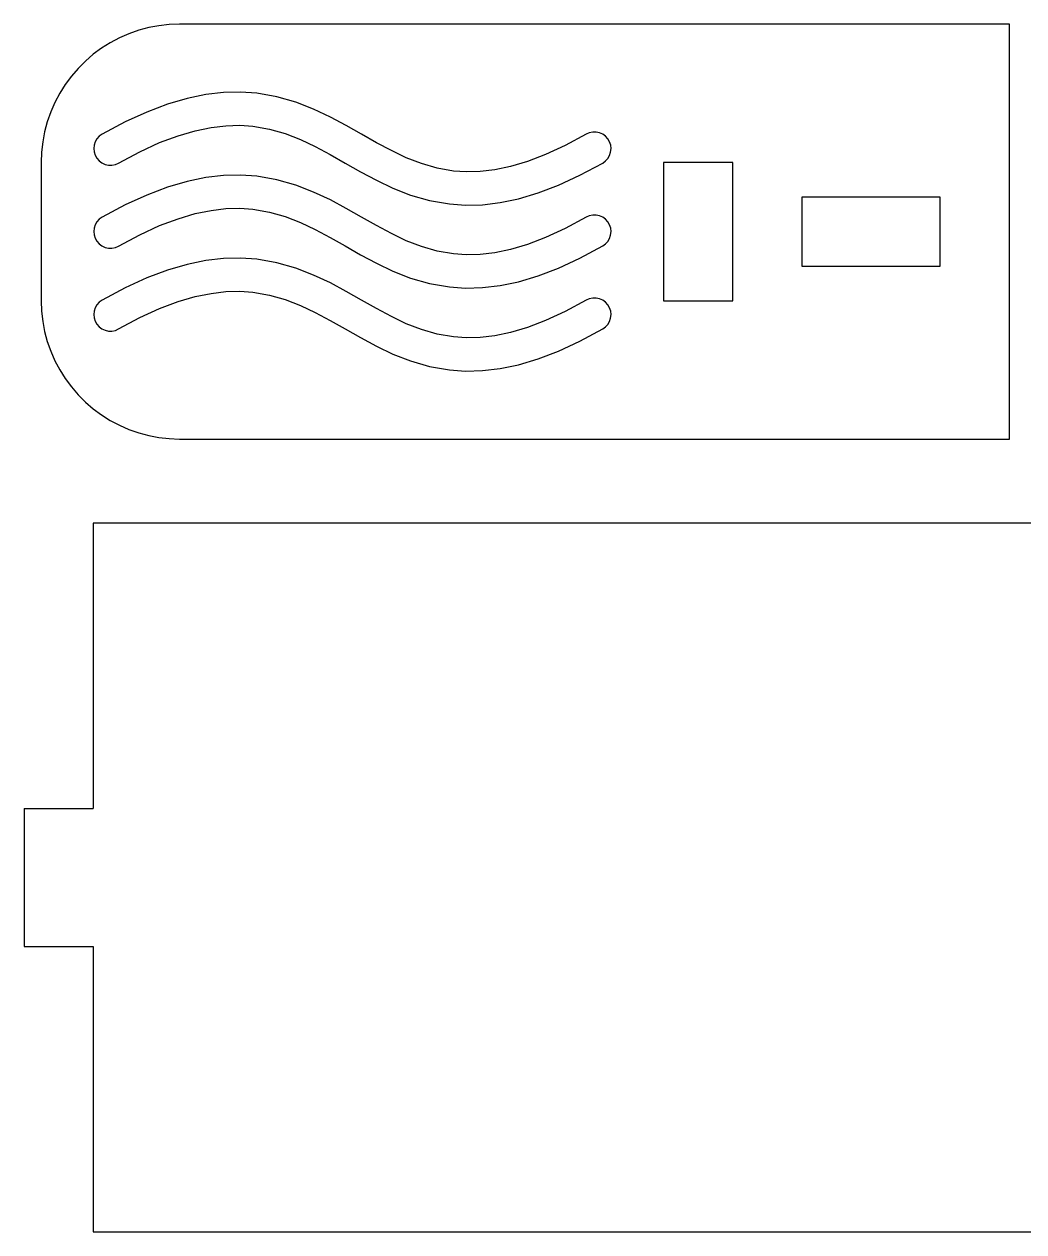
# Model space of a CAD drawing. Header units: millimetres. Extents: x -3928 to -434, y -548 to 1409.
# Drawn here: x -3557.8 to -3485.5, y 1122.2 to 1209.5 of the extents above; entities that cross this region are included whole.
import ezdxf

# ---------------------------------------------------------------- set-up
doc = ezdxf.new("R2010")
doc.units = ezdxf.units.MM
doc.header["$MEASUREMENT"] = 0
doc.layers.add('layer 1', color=7, linetype='Continuous')

msp = doc.modelspace()

# ---------------------------------------------------------------- linework, layer by layer
at = {"layer": 'layer 1', "color": 1, "lineweight": 25}
for points, knots in [([(-3546.5379, 1209.5398), (-3546.5379, 1209.5398), (-3547.2851, 1209.5119), (-3547.2851, 1209.5119), (-3547.2851, 1209.5119), (-3547.2851, 1209.5119), (-3548.0281, 1209.428), (-3548.0281, 1209.428), (-3548.0281, 1209.428), (-3548.0281, 1209.428), (-3548.7629, 1209.289), (-3548.7629, 1209.289), (-3548.7629, 1209.289), (-3548.7629, 1209.289), (-3549.4854, 1209.0956), (-3549.4854, 1209.0956), (-3549.4854, 1209.0956), (-3549.4854, 1209.0956), (-3550.1913, 1208.8483), (-3550.1913, 1208.8483), (-3550.1913, 1208.8483), (-3550.1913, 1208.8483), (-3550.8767, 1208.5495), (-3550.8767, 1208.5495), (-3550.8767, 1208.5495), (-3550.8767, 1208.5495), (-3551.5378, 1208.1999), (-3551.5378, 1208.1999), (-3551.5378, 1208.1999), (-3551.5378, 1208.1999), (-3552.1711, 1207.802), (-3552.1711, 1207.802), (-3552.1711, 1207.802), (-3552.1711, 1207.802), (-3552.7726, 1207.3582), (-3552.7726, 1207.3582), (-3552.7726, 1207.3582), (-3552.7726, 1207.3582), (-3553.3395, 1206.8703), (-3553.3395, 1206.8703), (-3553.3395, 1206.8703), (-3553.3395, 1206.8703), (-3553.8683, 1206.3415), (-3553.8683, 1206.3415), (-3553.8683, 1206.3415), (-3553.8683, 1206.3415), (-3554.3562, 1205.7746), (-3554.3562, 1205.7746), (-3554.3562, 1205.7746), (-3554.3562, 1205.7746), (-3554.8003, 1205.1731), (-3554.8003, 1205.1731), (-3554.8003, 1205.1731), (-3554.8003, 1205.1731), (-3555.1979, 1204.5399), (-3555.1979, 1204.5399), (-3555.1979, 1204.5399), (-3555.1979, 1204.5399), (-3555.5475, 1203.8788), (-3555.5475, 1203.8788), (-3555.5475, 1203.8788), (-3555.5475, 1203.8788), (-3555.8467, 1203.1933), (-3555.8467, 1203.1933), (-3555.8467, 1203.1933), (-3555.8467, 1203.1933), (-3556.0936, 1202.4874), (-3556.0936, 1202.4874), (-3556.0936, 1202.4874), (-3556.0936, 1202.4874), (-3556.2869, 1201.7649), (-3556.2869, 1201.7649), (-3556.2869, 1201.7649), (-3556.2869, 1201.7649), (-3556.4259, 1201.0301), (-3556.4259, 1201.0301), (-3556.4259, 1201.0301), (-3556.4259, 1201.0301), (-3556.5099, 1200.2871), (-3556.5099, 1200.2871), (-3556.5099, 1200.2871), (-3556.5099, 1200.2871), (-3556.5378, 1199.5396), (-3556.5378, 1199.5396)], [0, 0, 0, 0, 0.0454545, 0.0454545, 0.0454545, 0.0454545, 0.0909091, 0.0909091, 0.0909091, 0.0909091, 0.1363636, 0.1363636, 0.1363636, 0.1363636, 0.1818182, 0.1818182, 0.1818182, 0.1818182, 0.2272727, 0.2272727, 0.2272727, 0.2272727, 0.2727273, 0.2727273, 0.2727273, 0.2727273, 0.3181818, 0.3181818, 0.3181818, 0.3181818, 0.3636364, 0.3636364, 0.3636364, 0.3636364, 0.4090909, 0.4090909, 0.4090909, 0.4090909, 0.4545455, 0.4545455, 0.4545455, 0.4545455, 0.5, 0.5, 0.5, 0.5, 0.5454545, 0.5454545, 0.5454545, 0.5454545, 0.5909091, 0.5909091, 0.5909091, 0.5909091, 0.6363636, 0.6363636, 0.6363636, 0.6363636, 0.6818182, 0.6818182, 0.6818182, 0.6818182, 0.7272727, 0.7272727, 0.7272727, 0.7272727, 0.7727273, 0.7727273, 0.7727273, 0.7727273, 0.8181818, 0.8181818, 0.8181818, 0.8181818, 0.8636364, 0.8636364, 0.8636364, 0.8636364, 0.9090909, 0.9090909, 0.9090909, 0.9090909, 1, 1, 1, 1]), ([(-3517.1357, 1201.5801), (-3517.1357, 1201.5801), (-3518.6565, 1200.7613), (-3518.6565, 1200.7613), (-3518.6565, 1200.7613), (-3518.6565, 1200.7613), (-3520.0722, 1200.1072), (-3520.0722, 1200.1072), (-3520.0722, 1200.1072), (-3520.0722, 1200.1072), (-3521.388, 1199.6052), (-3521.388, 1199.6052), (-3521.388, 1199.6052), (-3521.388, 1199.6052), (-3522.6108, 1199.2422), (-3522.6108, 1199.2422), (-3522.6108, 1199.2422), (-3522.6108, 1199.2422), (-3523.7474, 1199.0051), (-3523.7474, 1199.0051), (-3523.7474, 1199.0051), (-3523.7474, 1199.0051), (-3524.8075, 1198.8803), (-3524.8075, 1198.8803), (-3524.8075, 1198.8803), (-3524.8075, 1198.8803), (-3525.8002, 1198.8556), (-3525.8002, 1198.8556), (-3525.8002, 1198.8556), (-3525.8002, 1198.8556), (-3526.7372, 1198.9194), (-3526.7372, 1198.9194), (-3526.7372, 1198.9194), (-3526.7372, 1198.9194), (-3527.919, 1199.1258), (-3527.919, 1199.1258), (-3527.919, 1199.1258), (-3527.919, 1199.1258), (-3529.0461, 1199.4521), (-3529.0461, 1199.4521), (-3529.0461, 1199.4521), (-3529.0461, 1199.4521), (-3530.1387, 1199.8811), (-3530.1387, 1199.8811), (-3530.1387, 1199.8811), (-3530.1387, 1199.8811), (-3531.214, 1200.3937), (-3531.214, 1200.3937), (-3531.214, 1200.3937), (-3531.214, 1200.3937), (-3532.2864, 1200.9683), (-3532.2864, 1200.9683), (-3532.2864, 1200.9683), (-3532.2864, 1200.9683), (-3533.3701, 1201.5818), (-3533.3701, 1201.5818), (-3533.3701, 1201.5818), (-3533.3701, 1201.5818), (-3534.4796, 1202.2101), (-3534.4796, 1202.2101), (-3534.4796, 1202.2101), (-3534.4796, 1202.2101), (-3535.6311, 1202.825), (-3535.6311, 1202.825), (-3535.6311, 1202.825), (-3535.6311, 1202.825), (-3536.8401, 1203.3976), (-3536.8401, 1203.3976), (-3536.8401, 1203.3976), (-3536.8401, 1203.3976), (-3538.1224, 1203.8975), (-3538.1224, 1203.8975), (-3538.1224, 1203.8975), (-3538.1224, 1203.8975), (-3539.4915, 1204.2912), (-3539.4915, 1204.2912), (-3539.4915, 1204.2912), (-3539.4915, 1204.2912), (-3540.9573, 1204.5445), (-3540.9573, 1204.5445), (-3540.9573, 1204.5445), (-3540.9573, 1204.5445), (-3542.1236, 1204.6231), (-3542.1236, 1204.6231), (-3542.1236, 1204.6231), (-3542.1236, 1204.6231), (-3543.3492, 1204.5931), (-3543.3492, 1204.5931), (-3543.3492, 1204.5931), (-3543.3492, 1204.5931), (-3544.6357, 1204.4436), (-3544.6357, 1204.4436), (-3544.6357, 1204.4436), (-3544.6357, 1204.4436), (-3545.9869, 1204.1649), (-3545.9869, 1204.1649), (-3545.9869, 1204.1649), (-3545.9869, 1204.1649), (-3547.4058, 1203.7482), (-3547.4058, 1203.7482), (-3547.4058, 1203.7482), (-3547.4058, 1203.7482), (-3548.8984, 1203.1852), (-3548.8984, 1203.1852), (-3548.8984, 1203.1852), (-3548.8984, 1203.1852), (-3550.471, 1202.4666), (-3550.471, 1202.4666), (-3550.471, 1202.4666), (-3550.471, 1202.4666), (-3552.1305, 1201.5832), (-3552.1305, 1201.5832)], [0, 0, 0, 0, 0.0344828, 0.0344828, 0.0344828, 0.0344828, 0.0689655, 0.0689655, 0.0689655, 0.0689655, 0.1034483, 0.1034483, 0.1034483, 0.1034483, 0.137931, 0.137931, 0.137931, 0.137931, 0.1724138, 0.1724138, 0.1724138, 0.1724138, 0.2068966, 0.2068966, 0.2068966, 0.2068966, 0.2413793, 0.2413793, 0.2413793, 0.2413793, 0.2758621, 0.2758621, 0.2758621, 0.2758621, 0.3103448, 0.3103448, 0.3103448, 0.3103448, 0.3448276, 0.3448276, 0.3448276, 0.3448276, 0.3793103, 0.3793103, 0.3793103, 0.3793103, 0.4137931, 0.4137931, 0.4137931, 0.4137931, 0.4482759, 0.4482759, 0.4482759, 0.4482759, 0.4827586, 0.4827586, 0.4827586, 0.4827586, 0.5172414, 0.5172414, 0.5172414, 0.5172414, 0.5517241, 0.5517241, 0.5517241, 0.5517241, 0.5862069, 0.5862069, 0.5862069, 0.5862069, 0.6206897, 0.6206897, 0.6206897, 0.6206897, 0.6551724, 0.6551724, 0.6551724, 0.6551724, 0.6896552, 0.6896552, 0.6896552, 0.6896552, 0.7241379, 0.7241379, 0.7241379, 0.7241379, 0.7586207, 0.7586207, 0.7586207, 0.7586207, 0.7931034, 0.7931034, 0.7931034, 0.7931034, 0.8275862, 0.8275862, 0.8275862, 0.8275862, 0.862069, 0.862069, 0.862069, 0.862069, 0.8965517, 0.8965517, 0.8965517, 0.8965517, 0.9310345, 0.9310345, 0.9310345, 0.9310345, 1, 1, 1, 1]), ([(-3550.9448, 1199.4966), (-3550.9448, 1199.4966), (-3549.406, 1200.3157), (-3549.406, 1200.3157), (-3549.406, 1200.3157), (-3549.406, 1200.3157), (-3547.9737, 1200.9705), (-3547.9737, 1200.9705), (-3547.9737, 1200.9705), (-3547.9737, 1200.9705), (-3546.642, 1201.4732), (-3546.642, 1201.4732), (-3546.642, 1201.4732), (-3546.642, 1201.4732), (-3545.4045, 1201.8365), (-3545.4045, 1201.8365), (-3545.4045, 1201.8365), (-3545.4045, 1201.8365), (-3544.2537, 1202.0743), (-3544.2537, 1202.0743), (-3544.2537, 1202.0743), (-3544.2537, 1202.0743), (-3543.1809, 1202.1992), (-3543.1809, 1202.1992), (-3543.1809, 1202.1992), (-3543.1809, 1202.1992), (-3542.1762, 1202.2239), (-3542.1762, 1202.2239), (-3542.1762, 1202.2239), (-3542.1762, 1202.2239), (-3541.2286, 1202.16), (-3541.2286, 1202.16), (-3541.2286, 1202.16), (-3541.2286, 1202.16), (-3540.0348, 1201.9533), (-3540.0348, 1201.9533), (-3540.0348, 1201.9533), (-3540.0348, 1201.9533), (-3538.8985, 1201.6266), (-3538.8985, 1201.6266), (-3538.8985, 1201.6266), (-3538.8985, 1201.6266), (-3537.7989, 1201.1977), (-3537.7989, 1201.1977), (-3537.7989, 1201.1977), (-3537.7989, 1201.1977), (-3536.7194, 1200.6851), (-3536.7194, 1200.6851), (-3536.7194, 1200.6851), (-3536.7194, 1200.6851), (-3535.6449, 1200.1107), (-3535.6449, 1200.1107), (-3535.6449, 1200.1107), (-3535.6449, 1200.1107), (-3534.5608, 1199.498), (-3534.5608, 1199.498), (-3534.5608, 1199.498), (-3534.5608, 1199.498), (-3533.453, 1198.87), (-3533.453, 1198.87), (-3533.453, 1198.87), (-3533.453, 1198.87), (-3532.3055, 1198.2551), (-3532.3055, 1198.2551), (-3532.3055, 1198.2551), (-3532.3055, 1198.2551), (-3531.1018, 1197.6829), (-3531.1018, 1197.6829), (-3531.1018, 1197.6829), (-3531.1018, 1197.6829), (-3529.8268, 1197.1827), (-3529.8268, 1197.1827), (-3529.8268, 1197.1827), (-3529.8268, 1197.1827), (-3528.4665, 1196.789), (-3528.4665, 1196.789), (-3528.4665, 1196.789), (-3528.4665, 1196.789), (-3527.011, 1196.535), (-3527.011, 1196.535), (-3527.011, 1196.535), (-3527.011, 1196.535), (-3525.8535, 1196.4563), (-3525.8535, 1196.4563), (-3525.8535, 1196.4563), (-3525.8535, 1196.4563), (-3524.6375, 1196.4863), (-3524.6375, 1196.4863), (-3524.6375, 1196.4863), (-3524.6375, 1196.4863), (-3523.3615, 1196.6362), (-3523.3615, 1196.6362), (-3523.3615, 1196.6362), (-3523.3615, 1196.6362), (-3522.0227, 1196.9153), (-3522.0227, 1196.9153), (-3522.0227, 1196.9153), (-3522.0227, 1196.9153), (-3520.6169, 1197.3326), (-3520.6169, 1197.3326), (-3520.6169, 1197.3326), (-3520.6169, 1197.3326), (-3519.1391, 1197.896), (-3519.1391, 1197.896), (-3519.1391, 1197.896), (-3519.1391, 1197.896), (-3517.5823, 1198.6153), (-3517.5823, 1198.6153), (-3517.5823, 1198.6153), (-3517.5823, 1198.6153), (-3515.9397, 1199.4994), (-3515.9397, 1199.4994)], [0, 0, 0, 0, 0.0344828, 0.0344828, 0.0344828, 0.0344828, 0.0689655, 0.0689655, 0.0689655, 0.0689655, 0.1034483, 0.1034483, 0.1034483, 0.1034483, 0.137931, 0.137931, 0.137931, 0.137931, 0.1724138, 0.1724138, 0.1724138, 0.1724138, 0.2068966, 0.2068966, 0.2068966, 0.2068966, 0.2413793, 0.2413793, 0.2413793, 0.2413793, 0.2758621, 0.2758621, 0.2758621, 0.2758621, 0.3103448, 0.3103448, 0.3103448, 0.3103448, 0.3448276, 0.3448276, 0.3448276, 0.3448276, 0.3793103, 0.3793103, 0.3793103, 0.3793103, 0.4137931, 0.4137931, 0.4137931, 0.4137931, 0.4482759, 0.4482759, 0.4482759, 0.4482759, 0.4827586, 0.4827586, 0.4827586, 0.4827586, 0.5172414, 0.5172414, 0.5172414, 0.5172414, 0.5517241, 0.5517241, 0.5517241, 0.5517241, 0.5862069, 0.5862069, 0.5862069, 0.5862069, 0.6206897, 0.6206897, 0.6206897, 0.6206897, 0.6551724, 0.6551724, 0.6551724, 0.6551724, 0.6896552, 0.6896552, 0.6896552, 0.6896552, 0.7241379, 0.7241379, 0.7241379, 0.7241379, 0.7586207, 0.7586207, 0.7586207, 0.7586207, 0.7931034, 0.7931034, 0.7931034, 0.7931034, 0.8275862, 0.8275862, 0.8275862, 0.8275862, 0.862069, 0.862069, 0.862069, 0.862069, 0.8965517, 0.8965517, 0.8965517, 0.8965517, 0.9310345, 0.9310345, 0.9310345, 0.9310345, 1, 1, 1, 1]), ([(-3515.9397, 1199.4994), (-3515.9397, 1199.4994), (-3515.7365, 1199.6465), (-3515.7365, 1199.6465), (-3515.7365, 1199.6465), (-3515.7365, 1199.6465), (-3515.5683, 1199.8324), (-3515.5683, 1199.8324), (-3515.5683, 1199.8324), (-3515.5683, 1199.8324), (-3515.4427, 1200.0494), (-3515.4427, 1200.0494), (-3515.4427, 1200.0494), (-3515.4427, 1200.0494), (-3515.3644, 1200.2878), (-3515.3644, 1200.2878), (-3515.3644, 1200.2878), (-3515.3644, 1200.2878), (-3515.3379, 1200.5373), (-3515.3379, 1200.5373), (-3515.3379, 1200.5373), (-3515.3379, 1200.5373), (-3515.3633, 1200.7867), (-3515.3633, 1200.7867), (-3515.3633, 1200.7867), (-3515.3633, 1200.7867), (-3515.4406, 1201.0255), (-3515.4406, 1201.0255), (-3515.4406, 1201.0255), (-3515.4406, 1201.0255), (-3515.5654, 1201.2432), (-3515.5654, 1201.2432), (-3515.5654, 1201.2432), (-3515.5654, 1201.2432), (-3515.733, 1201.4298), (-3515.733, 1201.4298), (-3515.733, 1201.4298), (-3515.733, 1201.4298), (-3515.9355, 1201.5776), (-3515.9355, 1201.5776), (-3515.9355, 1201.5776), (-3515.9355, 1201.5776), (-3516.1645, 1201.6803), (-3516.1645, 1201.6803), (-3516.1645, 1201.6803), (-3516.1645, 1201.6803), (-3516.41, 1201.7328), (-3516.41, 1201.7328), (-3516.41, 1201.7328), (-3516.41, 1201.7328), (-3516.6608, 1201.7335), (-3516.6608, 1201.7335), (-3516.6608, 1201.7335), (-3516.6608, 1201.7335), (-3516.9064, 1201.6817), (-3516.9064, 1201.6817), (-3516.9064, 1201.6817), (-3516.9064, 1201.6817), (-3517.1357, 1201.5801), (-3517.1357, 1201.5801)], [0, 0, 0, 0, 0.0625, 0.0625, 0.0625, 0.0625, 0.125, 0.125, 0.125, 0.125, 0.1875, 0.1875, 0.1875, 0.1875, 0.25, 0.25, 0.25, 0.25, 0.3125, 0.3125, 0.3125, 0.3125, 0.375, 0.375, 0.375, 0.375, 0.4375, 0.4375, 0.4375, 0.4375, 0.5, 0.5, 0.5, 0.5, 0.5625, 0.5625, 0.5625, 0.5625, 0.625, 0.625, 0.625, 0.625, 0.6875, 0.6875, 0.6875, 0.6875, 0.75, 0.75, 0.75, 0.75, 0.8125, 0.8125, 0.8125, 0.8125, 0.875, 0.875, 0.875, 0.875, 1, 1, 1, 1]), ([(-3552.1305, 1201.5832), (-3552.1305, 1201.5832), (-3552.3348, 1201.4368), (-3552.3348, 1201.4368), (-3552.3348, 1201.4368), (-3552.3348, 1201.4368), (-3552.5038, 1201.2516), (-3552.5038, 1201.2516), (-3552.5038, 1201.2516), (-3552.5038, 1201.2516), (-3552.6308, 1201.0354), (-3552.6308, 1201.0354), (-3552.6308, 1201.0354), (-3552.6308, 1201.0354), (-3552.7098, 1200.7973), (-3552.7098, 1200.7973), (-3552.7098, 1200.7973), (-3552.7098, 1200.7973), (-3552.7376, 1200.5478), (-3552.7376, 1200.5478), (-3552.7376, 1200.5478), (-3552.7376, 1200.5478), (-3552.7133, 1200.2984), (-3552.7133, 1200.2984), (-3552.7133, 1200.2984), (-3552.7133, 1200.2984), (-3552.6375, 1200.0592), (-3552.6375, 1200.0592), (-3552.6375, 1200.0592), (-3552.6375, 1200.0592), (-3552.5133, 1199.8412), (-3552.5133, 1199.8412), (-3552.5133, 1199.8412), (-3552.5133, 1199.8412), (-3552.3468, 1199.6535), (-3552.3468, 1199.6535), (-3552.3468, 1199.6535), (-3552.3468, 1199.6535), (-3552.145, 1199.5047), (-3552.145, 1199.5047), (-3552.145, 1199.5047), (-3552.145, 1199.5047), (-3551.9164, 1199.401), (-3551.9164, 1199.401), (-3551.9164, 1199.401), (-3551.9164, 1199.401), (-3551.6712, 1199.3473), (-3551.6712, 1199.3473), (-3551.6712, 1199.3473), (-3551.6712, 1199.3473), (-3551.4204, 1199.3456), (-3551.4204, 1199.3456), (-3551.4204, 1199.3456), (-3551.4204, 1199.3456), (-3551.1748, 1199.396), (-3551.1748, 1199.396), (-3551.1748, 1199.396), (-3551.1748, 1199.396), (-3550.9448, 1199.4966), (-3550.9448, 1199.4966)], [0, 0, 0, 0, 0.0625, 0.0625, 0.0625, 0.0625, 0.125, 0.125, 0.125, 0.125, 0.1875, 0.1875, 0.1875, 0.1875, 0.25, 0.25, 0.25, 0.25, 0.3125, 0.3125, 0.3125, 0.3125, 0.375, 0.375, 0.375, 0.375, 0.4375, 0.4375, 0.4375, 0.4375, 0.5, 0.5, 0.5, 0.5, 0.5625, 0.5625, 0.5625, 0.5625, 0.625, 0.625, 0.625, 0.625, 0.6875, 0.6875, 0.6875, 0.6875, 0.75, 0.75, 0.75, 0.75, 0.8125, 0.8125, 0.8125, 0.8125, 0.875, 0.875, 0.875, 0.875, 1, 1, 1, 1]), ([(-3517.1357, 1195.5804), (-3517.1357, 1195.5804), (-3518.6565, 1194.7616), (-3518.6565, 1194.7616), (-3518.6565, 1194.7616), (-3518.6565, 1194.7616), (-3520.0722, 1194.1072), (-3520.0722, 1194.1072), (-3520.0722, 1194.1072), (-3520.0722, 1194.1072), (-3521.388, 1193.6052), (-3521.388, 1193.6052), (-3521.388, 1193.6052), (-3521.388, 1193.6052), (-3522.6108, 1193.2422), (-3522.6108, 1193.2422), (-3522.6108, 1193.2422), (-3522.6108, 1193.2422), (-3523.7474, 1193.0051), (-3523.7474, 1193.0051), (-3523.7474, 1193.0051), (-3523.7474, 1193.0051), (-3524.8075, 1192.8802), (-3524.8075, 1192.8802), (-3524.8075, 1192.8802), (-3524.8075, 1192.8802), (-3525.8002, 1192.8555), (-3525.8002, 1192.8555), (-3525.8002, 1192.8555), (-3525.8002, 1192.8555), (-3526.7372, 1192.9194), (-3526.7372, 1192.9194), (-3526.7372, 1192.9194), (-3526.7372, 1192.9194), (-3527.919, 1193.1257), (-3527.919, 1193.1257), (-3527.919, 1193.1257), (-3527.919, 1193.1257), (-3529.0461, 1193.4521), (-3529.0461, 1193.4521), (-3529.0461, 1193.4521), (-3529.0461, 1193.4521), (-3530.1387, 1193.881), (-3530.1387, 1193.881), (-3530.1387, 1193.881), (-3530.1387, 1193.881), (-3531.214, 1194.3936), (-3531.214, 1194.3936), (-3531.214, 1194.3936), (-3531.214, 1194.3936), (-3532.2864, 1194.9683), (-3532.2864, 1194.9683), (-3532.2864, 1194.9683), (-3532.2864, 1194.9683), (-3533.3701, 1195.5818), (-3533.3701, 1195.5818), (-3533.3701, 1195.5818), (-3533.3701, 1195.5818), (-3534.4796, 1196.2101), (-3534.4796, 1196.2101), (-3534.4796, 1196.2101), (-3534.4796, 1196.2101), (-3535.6311, 1196.825), (-3535.6311, 1196.825), (-3535.6311, 1196.825), (-3535.6311, 1196.825), (-3536.8401, 1197.3975), (-3536.8401, 1197.3975), (-3536.8401, 1197.3975), (-3536.8401, 1197.3975), (-3538.1224, 1197.8974), (-3538.1224, 1197.8974), (-3538.1224, 1197.8974), (-3538.1224, 1197.8974), (-3539.4915, 1198.2911), (-3539.4915, 1198.2911), (-3539.4915, 1198.2911), (-3539.4915, 1198.2911), (-3540.9573, 1198.5444), (-3540.9573, 1198.5444), (-3540.9573, 1198.5444), (-3540.9573, 1198.5444), (-3542.1236, 1198.6234), (-3542.1236, 1198.6234), (-3542.1236, 1198.6234), (-3542.1236, 1198.6234), (-3543.3492, 1198.5931), (-3543.3492, 1198.5931), (-3543.3492, 1198.5931), (-3543.3492, 1198.5931), (-3544.6357, 1198.4435), (-3544.6357, 1198.4435), (-3544.6357, 1198.4435), (-3544.6357, 1198.4435), (-3545.9869, 1198.1648), (-3545.9869, 1198.1648), (-3545.9869, 1198.1648), (-3545.9869, 1198.1648), (-3547.4058, 1197.7482), (-3547.4058, 1197.7482), (-3547.4058, 1197.7482), (-3547.4058, 1197.7482), (-3548.8984, 1197.1852), (-3548.8984, 1197.1852), (-3548.8984, 1197.1852), (-3548.8984, 1197.1852), (-3550.471, 1196.4666), (-3550.471, 1196.4666), (-3550.471, 1196.4666), (-3550.471, 1196.4666), (-3552.1305, 1195.5832), (-3552.1305, 1195.5832)], [0, 0, 0, 0, 0.0344828, 0.0344828, 0.0344828, 0.0344828, 0.0689655, 0.0689655, 0.0689655, 0.0689655, 0.1034483, 0.1034483, 0.1034483, 0.1034483, 0.137931, 0.137931, 0.137931, 0.137931, 0.1724138, 0.1724138, 0.1724138, 0.1724138, 0.2068966, 0.2068966, 0.2068966, 0.2068966, 0.2413793, 0.2413793, 0.2413793, 0.2413793, 0.2758621, 0.2758621, 0.2758621, 0.2758621, 0.3103448, 0.3103448, 0.3103448, 0.3103448, 0.3448276, 0.3448276, 0.3448276, 0.3448276, 0.3793103, 0.3793103, 0.3793103, 0.3793103, 0.4137931, 0.4137931, 0.4137931, 0.4137931, 0.4482759, 0.4482759, 0.4482759, 0.4482759, 0.4827586, 0.4827586, 0.4827586, 0.4827586, 0.5172414, 0.5172414, 0.5172414, 0.5172414, 0.5517241, 0.5517241, 0.5517241, 0.5517241, 0.5862069, 0.5862069, 0.5862069, 0.5862069, 0.6206897, 0.6206897, 0.6206897, 0.6206897, 0.6551724, 0.6551724, 0.6551724, 0.6551724, 0.6896552, 0.6896552, 0.6896552, 0.6896552, 0.7241379, 0.7241379, 0.7241379, 0.7241379, 0.7586207, 0.7586207, 0.7586207, 0.7586207, 0.7931034, 0.7931034, 0.7931034, 0.7931034, 0.8275862, 0.8275862, 0.8275862, 0.8275862, 0.862069, 0.862069, 0.862069, 0.862069, 0.8965517, 0.8965517, 0.8965517, 0.8965517, 0.9310345, 0.9310345, 0.9310345, 0.9310345, 1, 1, 1, 1]), ([(-3552.1305, 1195.5832), (-3552.1305, 1195.5832), (-3552.3348, 1195.4371), (-3552.3348, 1195.4371), (-3552.3348, 1195.4371), (-3552.3348, 1195.4371), (-3552.5038, 1195.2516), (-3552.5038, 1195.2516), (-3552.5038, 1195.2516), (-3552.5038, 1195.2516), (-3552.6308, 1195.0353), (-3552.6308, 1195.0353), (-3552.6308, 1195.0353), (-3552.6308, 1195.0353), (-3552.7098, 1194.7972), (-3552.7098, 1194.7972), (-3552.7098, 1194.7972), (-3552.7098, 1194.7972), (-3552.7376, 1194.5478), (-3552.7376, 1194.5478), (-3552.7376, 1194.5478), (-3552.7376, 1194.5478), (-3552.7133, 1194.2984), (-3552.7133, 1194.2984), (-3552.7133, 1194.2984), (-3552.7133, 1194.2984), (-3552.6375, 1194.0592), (-3552.6375, 1194.0592), (-3552.6375, 1194.0592), (-3552.6375, 1194.0592), (-3552.5133, 1193.8412), (-3552.5133, 1193.8412), (-3552.5133, 1193.8412), (-3552.5133, 1193.8412), (-3552.3468, 1193.6535), (-3552.3468, 1193.6535), (-3552.3468, 1193.6535), (-3552.3468, 1193.6535), (-3552.145, 1193.5046), (-3552.145, 1193.5046), (-3552.145, 1193.5046), (-3552.145, 1193.5046), (-3551.9164, 1193.4009), (-3551.9164, 1193.4009), (-3551.9164, 1193.4009), (-3551.9164, 1193.4009), (-3551.6712, 1193.3473), (-3551.6712, 1193.3473), (-3551.6712, 1193.3473), (-3551.6712, 1193.3473), (-3551.4204, 1193.3455), (-3551.4204, 1193.3455), (-3551.4204, 1193.3455), (-3551.4204, 1193.3455), (-3551.1748, 1193.396), (-3551.1748, 1193.396), (-3551.1748, 1193.396), (-3551.1748, 1193.396), (-3550.9448, 1193.4965), (-3550.9448, 1193.4965)], [0, 0, 0, 0, 0.0625, 0.0625, 0.0625, 0.0625, 0.125, 0.125, 0.125, 0.125, 0.1875, 0.1875, 0.1875, 0.1875, 0.25, 0.25, 0.25, 0.25, 0.3125, 0.3125, 0.3125, 0.3125, 0.375, 0.375, 0.375, 0.375, 0.4375, 0.4375, 0.4375, 0.4375, 0.5, 0.5, 0.5, 0.5, 0.5625, 0.5625, 0.5625, 0.5625, 0.625, 0.625, 0.625, 0.625, 0.6875, 0.6875, 0.6875, 0.6875, 0.75, 0.75, 0.75, 0.75, 0.8125, 0.8125, 0.8125, 0.8125, 0.875, 0.875, 0.875, 0.875, 1, 1, 1, 1]), ([(-3550.9448, 1193.4965), (-3550.9448, 1193.4965), (-3549.406, 1194.3157), (-3549.406, 1194.3157), (-3549.406, 1194.3157), (-3549.406, 1194.3157), (-3547.9737, 1194.9704), (-3547.9737, 1194.9704), (-3547.9737, 1194.9704), (-3547.9737, 1194.9704), (-3546.642, 1195.4731), (-3546.642, 1195.4731), (-3546.642, 1195.4731), (-3546.642, 1195.4731), (-3545.4045, 1195.8365), (-3545.4045, 1195.8365), (-3545.4045, 1195.8365), (-3545.4045, 1195.8365), (-3544.2537, 1196.0743), (-3544.2537, 1196.0743), (-3544.2537, 1196.0743), (-3544.2537, 1196.0743), (-3543.1809, 1196.1991), (-3543.1809, 1196.1991), (-3543.1809, 1196.1991), (-3543.1809, 1196.1991), (-3542.1762, 1196.2242), (-3542.1762, 1196.2242), (-3542.1762, 1196.2242), (-3542.1762, 1196.2242), (-3541.2286, 1196.16), (-3541.2286, 1196.16), (-3541.2286, 1196.16), (-3541.2286, 1196.16), (-3540.0348, 1195.9533), (-3540.0348, 1195.9533), (-3540.0348, 1195.9533), (-3540.0348, 1195.9533), (-3538.8985, 1195.6266), (-3538.8985, 1195.6266), (-3538.8985, 1195.6266), (-3538.8985, 1195.6266), (-3537.7989, 1195.1976), (-3537.7989, 1195.1976), (-3537.7989, 1195.1976), (-3537.7989, 1195.1976), (-3536.7194, 1194.685), (-3536.7194, 1194.685), (-3536.7194, 1194.685), (-3536.7194, 1194.685), (-3535.6449, 1194.1107), (-3535.6449, 1194.1107), (-3535.6449, 1194.1107), (-3535.6449, 1194.1107), (-3534.5608, 1193.4979), (-3534.5608, 1193.4979), (-3534.5608, 1193.4979), (-3534.5608, 1193.4979), (-3533.453, 1192.87), (-3533.453, 1192.87), (-3533.453, 1192.87), (-3533.453, 1192.87), (-3532.3055, 1192.2551), (-3532.3055, 1192.2551), (-3532.3055, 1192.2551), (-3532.3055, 1192.2551), (-3531.1018, 1191.6829), (-3531.1018, 1191.6829), (-3531.1018, 1191.6829), (-3531.1018, 1191.6829), (-3529.8268, 1191.1826), (-3529.8268, 1191.1826), (-3529.8268, 1191.1826), (-3529.8268, 1191.1826), (-3528.4665, 1190.7889), (-3528.4665, 1190.7889), (-3528.4665, 1190.7889), (-3528.4665, 1190.7889), (-3527.011, 1190.5349), (-3527.011, 1190.5349), (-3527.011, 1190.5349), (-3527.011, 1190.5349), (-3525.8535, 1190.4563), (-3525.8535, 1190.4563), (-3525.8535, 1190.4563), (-3525.8535, 1190.4563), (-3524.6375, 1190.4863), (-3524.6375, 1190.4863), (-3524.6375, 1190.4863), (-3524.6375, 1190.4863), (-3523.3615, 1190.6362), (-3523.3615, 1190.6362), (-3523.3615, 1190.6362), (-3523.3615, 1190.6362), (-3522.0227, 1190.9156), (-3522.0227, 1190.9156), (-3522.0227, 1190.9156), (-3522.0227, 1190.9156), (-3520.6169, 1191.3326), (-3520.6169, 1191.3326), (-3520.6169, 1191.3326), (-3520.6169, 1191.3326), (-3519.1391, 1191.896), (-3519.1391, 1191.896), (-3519.1391, 1191.896), (-3519.1391, 1191.896), (-3517.5823, 1192.6153), (-3517.5823, 1192.6153), (-3517.5823, 1192.6153), (-3517.5823, 1192.6153), (-3515.9397, 1193.4993), (-3515.9397, 1193.4993)], [0, 0, 0, 0, 0.0344828, 0.0344828, 0.0344828, 0.0344828, 0.0689655, 0.0689655, 0.0689655, 0.0689655, 0.1034483, 0.1034483, 0.1034483, 0.1034483, 0.137931, 0.137931, 0.137931, 0.137931, 0.1724138, 0.1724138, 0.1724138, 0.1724138, 0.2068966, 0.2068966, 0.2068966, 0.2068966, 0.2413793, 0.2413793, 0.2413793, 0.2413793, 0.2758621, 0.2758621, 0.2758621, 0.2758621, 0.3103448, 0.3103448, 0.3103448, 0.3103448, 0.3448276, 0.3448276, 0.3448276, 0.3448276, 0.3793103, 0.3793103, 0.3793103, 0.3793103, 0.4137931, 0.4137931, 0.4137931, 0.4137931, 0.4482759, 0.4482759, 0.4482759, 0.4482759, 0.4827586, 0.4827586, 0.4827586, 0.4827586, 0.5172414, 0.5172414, 0.5172414, 0.5172414, 0.5517241, 0.5517241, 0.5517241, 0.5517241, 0.5862069, 0.5862069, 0.5862069, 0.5862069, 0.6206897, 0.6206897, 0.6206897, 0.6206897, 0.6551724, 0.6551724, 0.6551724, 0.6551724, 0.6896552, 0.6896552, 0.6896552, 0.6896552, 0.7241379, 0.7241379, 0.7241379, 0.7241379, 0.7586207, 0.7586207, 0.7586207, 0.7586207, 0.7931034, 0.7931034, 0.7931034, 0.7931034, 0.8275862, 0.8275862, 0.8275862, 0.8275862, 0.862069, 0.862069, 0.862069, 0.862069, 0.8965517, 0.8965517, 0.8965517, 0.8965517, 0.9310345, 0.9310345, 0.9310345, 0.9310345, 1, 1, 1, 1]), ([(-3515.9397, 1193.4993), (-3515.9397, 1193.4993), (-3515.7365, 1193.6464), (-3515.7365, 1193.6464), (-3515.7365, 1193.6464), (-3515.7365, 1193.6464), (-3515.5683, 1193.8324), (-3515.5683, 1193.8324), (-3515.5683, 1193.8324), (-3515.5683, 1193.8324), (-3515.4427, 1194.0493), (-3515.4427, 1194.0493), (-3515.4427, 1194.0493), (-3515.4427, 1194.0493), (-3515.3644, 1194.2878), (-3515.3644, 1194.2878), (-3515.3644, 1194.2878), (-3515.3644, 1194.2878), (-3515.3379, 1194.5372), (-3515.3379, 1194.5372), (-3515.3379, 1194.5372), (-3515.3379, 1194.5372), (-3515.3633, 1194.787), (-3515.3633, 1194.787), (-3515.3633, 1194.787), (-3515.3633, 1194.787), (-3515.4406, 1195.0255), (-3515.4406, 1195.0255), (-3515.4406, 1195.0255), (-3515.4406, 1195.0255), (-3515.5654, 1195.2431), (-3515.5654, 1195.2431), (-3515.5654, 1195.2431), (-3515.5654, 1195.2431), (-3515.733, 1195.4297), (-3515.733, 1195.4297), (-3515.733, 1195.4297), (-3515.733, 1195.4297), (-3515.9355, 1195.5779), (-3515.9355, 1195.5779), (-3515.9355, 1195.5779), (-3515.9355, 1195.5779), (-3516.1645, 1195.6802), (-3516.1645, 1195.6802), (-3516.1645, 1195.6802), (-3516.1645, 1195.6802), (-3516.41, 1195.7328), (-3516.41, 1195.7328), (-3516.41, 1195.7328), (-3516.41, 1195.7328), (-3516.6608, 1195.7335), (-3516.6608, 1195.7335), (-3516.6608, 1195.7335), (-3516.6608, 1195.7335), (-3516.9064, 1195.682), (-3516.9064, 1195.682), (-3516.9064, 1195.682), (-3516.9064, 1195.682), (-3517.1357, 1195.5804), (-3517.1357, 1195.5804)], [0, 0, 0, 0, 0.0625, 0.0625, 0.0625, 0.0625, 0.125, 0.125, 0.125, 0.125, 0.1875, 0.1875, 0.1875, 0.1875, 0.25, 0.25, 0.25, 0.25, 0.3125, 0.3125, 0.3125, 0.3125, 0.375, 0.375, 0.375, 0.375, 0.4375, 0.4375, 0.4375, 0.4375, 0.5, 0.5, 0.5, 0.5, 0.5625, 0.5625, 0.5625, 0.5625, 0.625, 0.625, 0.625, 0.625, 0.6875, 0.6875, 0.6875, 0.6875, 0.75, 0.75, 0.75, 0.75, 0.8125, 0.8125, 0.8125, 0.8125, 0.875, 0.875, 0.875, 0.875, 1, 1, 1, 1]), ([(-3517.1357, 1189.5803), (-3517.1357, 1189.5803), (-3518.6565, 1188.7615), (-3518.6565, 1188.7615), (-3518.6565, 1188.7615), (-3518.6565, 1188.7615), (-3520.0722, 1188.1071), (-3520.0722, 1188.1071), (-3520.0722, 1188.1071), (-3520.0722, 1188.1071), (-3521.388, 1187.6051), (-3521.388, 1187.6051), (-3521.388, 1187.6051), (-3521.388, 1187.6051), (-3522.6108, 1187.2421), (-3522.6108, 1187.2421), (-3522.6108, 1187.2421), (-3522.6108, 1187.2421), (-3523.7474, 1187.0051), (-3523.7474, 1187.0051), (-3523.7474, 1187.0051), (-3523.7474, 1187.0051), (-3524.8075, 1186.8802), (-3524.8075, 1186.8802), (-3524.8075, 1186.8802), (-3524.8075, 1186.8802), (-3525.8002, 1186.8555), (-3525.8002, 1186.8555), (-3525.8002, 1186.8555), (-3525.8002, 1186.8555), (-3526.7372, 1186.9193), (-3526.7372, 1186.9193), (-3526.7372, 1186.9193), (-3526.7372, 1186.9193), (-3527.919, 1187.1257), (-3527.919, 1187.1257), (-3527.919, 1187.1257), (-3527.919, 1187.1257), (-3529.0461, 1187.4524), (-3529.0461, 1187.4524), (-3529.0461, 1187.4524), (-3529.0461, 1187.4524), (-3530.1387, 1187.881), (-3530.1387, 1187.881), (-3530.1387, 1187.881), (-3530.1387, 1187.881), (-3531.214, 1188.3936), (-3531.214, 1188.3936), (-3531.214, 1188.3936), (-3531.214, 1188.3936), (-3532.2864, 1188.9683), (-3532.2864, 1188.9683), (-3532.2864, 1188.9683), (-3532.2864, 1188.9683), (-3533.3701, 1189.5817), (-3533.3701, 1189.5817), (-3533.3701, 1189.5817), (-3533.3701, 1189.5817), (-3534.4796, 1190.21), (-3534.4796, 1190.21), (-3534.4796, 1190.21), (-3534.4796, 1190.21), (-3535.6311, 1190.8249), (-3535.6311, 1190.8249), (-3535.6311, 1190.8249), (-3535.6311, 1190.8249), (-3536.8401, 1191.3975), (-3536.8401, 1191.3975), (-3536.8401, 1191.3975), (-3536.8401, 1191.3975), (-3538.1224, 1191.8974), (-3538.1224, 1191.8974), (-3538.1224, 1191.8974), (-3538.1224, 1191.8974), (-3539.4915, 1192.2911), (-3539.4915, 1192.2911), (-3539.4915, 1192.2911), (-3539.4915, 1192.2911), (-3540.9573, 1192.5447), (-3540.9573, 1192.5447), (-3540.9573, 1192.5447), (-3540.9573, 1192.5447), (-3542.1236, 1192.6234), (-3542.1236, 1192.6234), (-3542.1236, 1192.6234), (-3542.1236, 1192.6234), (-3543.3492, 1192.5934), (-3543.3492, 1192.5934), (-3543.3492, 1192.5934), (-3543.3492, 1192.5934), (-3544.6357, 1192.4435), (-3544.6357, 1192.4435), (-3544.6357, 1192.4435), (-3544.6357, 1192.4435), (-3545.9869, 1192.1648), (-3545.9869, 1192.1648), (-3545.9869, 1192.1648), (-3545.9869, 1192.1648), (-3547.4058, 1191.7481), (-3547.4058, 1191.7481), (-3547.4058, 1191.7481), (-3547.4058, 1191.7481), (-3548.8984, 1191.1851), (-3548.8984, 1191.1851), (-3548.8984, 1191.1851), (-3548.8984, 1191.1851), (-3550.471, 1190.4665), (-3550.471, 1190.4665), (-3550.471, 1190.4665), (-3550.471, 1190.4665), (-3552.1305, 1189.5832), (-3552.1305, 1189.5832)], [0, 0, 0, 0, 0.0344828, 0.0344828, 0.0344828, 0.0344828, 0.0689655, 0.0689655, 0.0689655, 0.0689655, 0.1034483, 0.1034483, 0.1034483, 0.1034483, 0.137931, 0.137931, 0.137931, 0.137931, 0.1724138, 0.1724138, 0.1724138, 0.1724138, 0.2068966, 0.2068966, 0.2068966, 0.2068966, 0.2413793, 0.2413793, 0.2413793, 0.2413793, 0.2758621, 0.2758621, 0.2758621, 0.2758621, 0.3103448, 0.3103448, 0.3103448, 0.3103448, 0.3448276, 0.3448276, 0.3448276, 0.3448276, 0.3793103, 0.3793103, 0.3793103, 0.3793103, 0.4137931, 0.4137931, 0.4137931, 0.4137931, 0.4482759, 0.4482759, 0.4482759, 0.4482759, 0.4827586, 0.4827586, 0.4827586, 0.4827586, 0.5172414, 0.5172414, 0.5172414, 0.5172414, 0.5517241, 0.5517241, 0.5517241, 0.5517241, 0.5862069, 0.5862069, 0.5862069, 0.5862069, 0.6206897, 0.6206897, 0.6206897, 0.6206897, 0.6551724, 0.6551724, 0.6551724, 0.6551724, 0.6896552, 0.6896552, 0.6896552, 0.6896552, 0.7241379, 0.7241379, 0.7241379, 0.7241379, 0.7586207, 0.7586207, 0.7586207, 0.7586207, 0.7931034, 0.7931034, 0.7931034, 0.7931034, 0.8275862, 0.8275862, 0.8275862, 0.8275862, 0.862069, 0.862069, 0.862069, 0.862069, 0.8965517, 0.8965517, 0.8965517, 0.8965517, 0.9310345, 0.9310345, 0.9310345, 0.9310345, 1, 1, 1, 1]), ([(-3556.5378, 1189.5398), (-3556.5378, 1189.5398), (-3556.5099, 1188.7926), (-3556.5099, 1188.7926), (-3556.5099, 1188.7926), (-3556.5099, 1188.7926), (-3556.4259, 1188.0493), (-3556.4259, 1188.0493), (-3556.4259, 1188.0493), (-3556.4259, 1188.0493), (-3556.2869, 1187.3144), (-3556.2869, 1187.3144), (-3556.2869, 1187.3144), (-3556.2869, 1187.3144), (-3556.0936, 1186.5923), (-3556.0936, 1186.5923), (-3556.0936, 1186.5923), (-3556.0936, 1186.5923), (-3555.8467, 1185.8864), (-3555.8467, 1185.8864), (-3555.8467, 1185.8864), (-3555.8467, 1185.8864), (-3555.5475, 1185.2009), (-3555.5475, 1185.2009), (-3555.5475, 1185.2009), (-3555.5475, 1185.2009), (-3555.1979, 1184.5398), (-3555.1979, 1184.5398), (-3555.1979, 1184.5398), (-3555.1979, 1184.5398), (-3554.8003, 1183.9066), (-3554.8003, 1183.9066), (-3554.8003, 1183.9066), (-3554.8003, 1183.9066), (-3554.3562, 1183.3048), (-3554.3562, 1183.3048), (-3554.3562, 1183.3048), (-3554.3562, 1183.3048), (-3553.8683, 1182.7379), (-3553.8683, 1182.7379), (-3553.8683, 1182.7379), (-3553.8683, 1182.7379), (-3553.3395, 1182.2094), (-3553.3395, 1182.2094), (-3553.3395, 1182.2094), (-3553.3395, 1182.2094), (-3552.7726, 1181.7215), (-3552.7726, 1181.7215), (-3552.7726, 1181.7215), (-3552.7726, 1181.7215), (-3552.1711, 1181.2774), (-3552.1711, 1181.2774), (-3552.1711, 1181.2774), (-3552.1711, 1181.2774), (-3551.5378, 1180.8794), (-3551.5378, 1180.8794), (-3551.5378, 1180.8794), (-3551.5378, 1180.8794), (-3550.8767, 1180.5302), (-3550.8767, 1180.5302), (-3550.8767, 1180.5302), (-3550.8767, 1180.5302), (-3550.1913, 1180.231), (-3550.1913, 1180.231), (-3550.1913, 1180.231), (-3550.1913, 1180.231), (-3549.4854, 1179.9841), (-3549.4854, 1179.9841), (-3549.4854, 1179.9841), (-3549.4854, 1179.9841), (-3548.7629, 1179.7904), (-3548.7629, 1179.7904), (-3548.7629, 1179.7904), (-3548.7629, 1179.7904), (-3548.0281, 1179.6514), (-3548.0281, 1179.6514), (-3548.0281, 1179.6514), (-3548.0281, 1179.6514), (-3547.2851, 1179.5678), (-3547.2851, 1179.5678), (-3547.2851, 1179.5678), (-3547.2851, 1179.5678), (-3546.5379, 1179.5399), (-3546.5379, 1179.5399)], [0, 0, 0, 0, 0.0454545, 0.0454545, 0.0454545, 0.0454545, 0.0909091, 0.0909091, 0.0909091, 0.0909091, 0.1363636, 0.1363636, 0.1363636, 0.1363636, 0.1818182, 0.1818182, 0.1818182, 0.1818182, 0.2272727, 0.2272727, 0.2272727, 0.2272727, 0.2727273, 0.2727273, 0.2727273, 0.2727273, 0.3181818, 0.3181818, 0.3181818, 0.3181818, 0.3636364, 0.3636364, 0.3636364, 0.3636364, 0.4090909, 0.4090909, 0.4090909, 0.4090909, 0.4545455, 0.4545455, 0.4545455, 0.4545455, 0.5, 0.5, 0.5, 0.5, 0.5454545, 0.5454545, 0.5454545, 0.5454545, 0.5909091, 0.5909091, 0.5909091, 0.5909091, 0.6363636, 0.6363636, 0.6363636, 0.6363636, 0.6818182, 0.6818182, 0.6818182, 0.6818182, 0.7272727, 0.7272727, 0.7272727, 0.7272727, 0.7727273, 0.7727273, 0.7727273, 0.7727273, 0.8181818, 0.8181818, 0.8181818, 0.8181818, 0.8636364, 0.8636364, 0.8636364, 0.8636364, 0.9090909, 0.9090909, 0.9090909, 0.9090909, 1, 1, 1, 1]), ([(-3552.1305, 1189.5832), (-3552.1305, 1189.5832), (-3552.3348, 1189.4371), (-3552.3348, 1189.4371), (-3552.3348, 1189.4371), (-3552.3348, 1189.4371), (-3552.5038, 1189.2515), (-3552.5038, 1189.2515), (-3552.5038, 1189.2515), (-3552.5038, 1189.2515), (-3552.6308, 1189.0353), (-3552.6308, 1189.0353), (-3552.6308, 1189.0353), (-3552.6308, 1189.0353), (-3552.7098, 1188.7972), (-3552.7098, 1188.7972), (-3552.7098, 1188.7972), (-3552.7098, 1188.7972), (-3552.7376, 1188.5481), (-3552.7376, 1188.5481), (-3552.7376, 1188.5481), (-3552.7376, 1188.5481), (-3552.7133, 1188.2983), (-3552.7133, 1188.2983), (-3552.7133, 1188.2983), (-3552.7133, 1188.2983), (-3552.6375, 1188.0592), (-3552.6375, 1188.0592), (-3552.6375, 1188.0592), (-3552.6375, 1188.0592), (-3552.5133, 1187.8411), (-3552.5133, 1187.8411), (-3552.5133, 1187.8411), (-3552.5133, 1187.8411), (-3552.3468, 1187.6535), (-3552.3468, 1187.6535), (-3552.3468, 1187.6535), (-3552.3468, 1187.6535), (-3552.145, 1187.5046), (-3552.145, 1187.5046), (-3552.145, 1187.5046), (-3552.145, 1187.5046), (-3551.9164, 1187.4009), (-3551.9164, 1187.4009), (-3551.9164, 1187.4009), (-3551.9164, 1187.4009), (-3551.6712, 1187.3472), (-3551.6712, 1187.3472), (-3551.6712, 1187.3472), (-3551.6712, 1187.3472), (-3551.4204, 1187.3455), (-3551.4204, 1187.3455), (-3551.4204, 1187.3455), (-3551.4204, 1187.3455), (-3551.1748, 1187.3959), (-3551.1748, 1187.3959), (-3551.1748, 1187.3959), (-3551.1748, 1187.3959), (-3550.9448, 1187.4965), (-3550.9448, 1187.4965)], [0, 0, 0, 0, 0.0625, 0.0625, 0.0625, 0.0625, 0.125, 0.125, 0.125, 0.125, 0.1875, 0.1875, 0.1875, 0.1875, 0.25, 0.25, 0.25, 0.25, 0.3125, 0.3125, 0.3125, 0.3125, 0.375, 0.375, 0.375, 0.375, 0.4375, 0.4375, 0.4375, 0.4375, 0.5, 0.5, 0.5, 0.5, 0.5625, 0.5625, 0.5625, 0.5625, 0.625, 0.625, 0.625, 0.625, 0.6875, 0.6875, 0.6875, 0.6875, 0.75, 0.75, 0.75, 0.75, 0.8125, 0.8125, 0.8125, 0.8125, 0.875, 0.875, 0.875, 0.875, 1, 1, 1, 1]), ([(-3550.9448, 1187.4965), (-3550.9448, 1187.4965), (-3549.406, 1188.3156), (-3549.406, 1188.3156), (-3549.406, 1188.3156), (-3549.406, 1188.3156), (-3547.9737, 1188.9704), (-3547.9737, 1188.9704), (-3547.9737, 1188.9704), (-3547.9737, 1188.9704), (-3546.642, 1189.4731), (-3546.642, 1189.4731), (-3546.642, 1189.4731), (-3546.642, 1189.4731), (-3545.4045, 1189.8364), (-3545.4045, 1189.8364), (-3545.4045, 1189.8364), (-3545.4045, 1189.8364), (-3544.2537, 1190.0742), (-3544.2537, 1190.0742), (-3544.2537, 1190.0742), (-3544.2537, 1190.0742), (-3543.1809, 1190.1991), (-3543.1809, 1190.1991), (-3543.1809, 1190.1991), (-3543.1809, 1190.1991), (-3542.1762, 1190.2241), (-3542.1762, 1190.2241), (-3542.1762, 1190.2241), (-3542.1762, 1190.2241), (-3541.2286, 1190.1599), (-3541.2286, 1190.1599), (-3541.2286, 1190.1599), (-3541.2286, 1190.1599), (-3540.0348, 1189.9532), (-3540.0348, 1189.9532), (-3540.0348, 1189.9532), (-3540.0348, 1189.9532), (-3538.8985, 1189.6265), (-3538.8985, 1189.6265), (-3538.8985, 1189.6265), (-3538.8985, 1189.6265), (-3537.7989, 1189.1976), (-3537.7989, 1189.1976), (-3537.7989, 1189.1976), (-3537.7989, 1189.1976), (-3536.7194, 1188.685), (-3536.7194, 1188.685), (-3536.7194, 1188.685), (-3536.7194, 1188.685), (-3535.6449, 1188.1107), (-3535.6449, 1188.1107), (-3535.6449, 1188.1107), (-3535.6449, 1188.1107), (-3534.5608, 1187.4979), (-3534.5608, 1187.4979), (-3534.5608, 1187.4979), (-3534.5608, 1187.4979), (-3533.453, 1186.8699), (-3533.453, 1186.8699), (-3533.453, 1186.8699), (-3533.453, 1186.8699), (-3532.3055, 1186.255), (-3532.3055, 1186.255), (-3532.3055, 1186.255), (-3532.3055, 1186.255), (-3531.1018, 1185.6828), (-3531.1018, 1185.6828), (-3531.1018, 1185.6828), (-3531.1018, 1185.6828), (-3529.8268, 1185.183), (-3529.8268, 1185.183), (-3529.8268, 1185.183), (-3529.8268, 1185.183), (-3528.4665, 1184.7889), (-3528.4665, 1184.7889), (-3528.4665, 1184.7889), (-3528.4665, 1184.7889), (-3527.011, 1184.5353), (-3527.011, 1184.5353), (-3527.011, 1184.5353), (-3527.011, 1184.5353), (-3525.8535, 1184.4562), (-3525.8535, 1184.4562), (-3525.8535, 1184.4562), (-3525.8535, 1184.4562), (-3524.6375, 1184.4862), (-3524.6375, 1184.4862), (-3524.6375, 1184.4862), (-3524.6375, 1184.4862), (-3523.3615, 1184.6361), (-3523.3615, 1184.6361), (-3523.3615, 1184.6361), (-3523.3615, 1184.6361), (-3522.0227, 1184.9155), (-3522.0227, 1184.9155), (-3522.0227, 1184.9155), (-3522.0227, 1184.9155), (-3520.6169, 1185.3325), (-3520.6169, 1185.3325), (-3520.6169, 1185.3325), (-3520.6169, 1185.3325), (-3519.1391, 1185.8963), (-3519.1391, 1185.8963), (-3519.1391, 1185.8963), (-3519.1391, 1185.8963), (-3517.5823, 1186.6152), (-3517.5823, 1186.6152), (-3517.5823, 1186.6152), (-3517.5823, 1186.6152), (-3515.9397, 1187.4993), (-3515.9397, 1187.4993)], [0, 0, 0, 0, 0.0344828, 0.0344828, 0.0344828, 0.0344828, 0.0689655, 0.0689655, 0.0689655, 0.0689655, 0.1034483, 0.1034483, 0.1034483, 0.1034483, 0.137931, 0.137931, 0.137931, 0.137931, 0.1724138, 0.1724138, 0.1724138, 0.1724138, 0.2068966, 0.2068966, 0.2068966, 0.2068966, 0.2413793, 0.2413793, 0.2413793, 0.2413793, 0.2758621, 0.2758621, 0.2758621, 0.2758621, 0.3103448, 0.3103448, 0.3103448, 0.3103448, 0.3448276, 0.3448276, 0.3448276, 0.3448276, 0.3793103, 0.3793103, 0.3793103, 0.3793103, 0.4137931, 0.4137931, 0.4137931, 0.4137931, 0.4482759, 0.4482759, 0.4482759, 0.4482759, 0.4827586, 0.4827586, 0.4827586, 0.4827586, 0.5172414, 0.5172414, 0.5172414, 0.5172414, 0.5517241, 0.5517241, 0.5517241, 0.5517241, 0.5862069, 0.5862069, 0.5862069, 0.5862069, 0.6206897, 0.6206897, 0.6206897, 0.6206897, 0.6551724, 0.6551724, 0.6551724, 0.6551724, 0.6896552, 0.6896552, 0.6896552, 0.6896552, 0.7241379, 0.7241379, 0.7241379, 0.7241379, 0.7586207, 0.7586207, 0.7586207, 0.7586207, 0.7931034, 0.7931034, 0.7931034, 0.7931034, 0.8275862, 0.8275862, 0.8275862, 0.8275862, 0.862069, 0.862069, 0.862069, 0.862069, 0.8965517, 0.8965517, 0.8965517, 0.8965517, 0.9310345, 0.9310345, 0.9310345, 0.9310345, 1, 1, 1, 1]), ([(-3515.9397, 1187.4993), (-3515.9397, 1187.4993), (-3515.7365, 1187.6464), (-3515.7365, 1187.6464), (-3515.7365, 1187.6464), (-3515.7365, 1187.6464), (-3515.5683, 1187.8323), (-3515.5683, 1187.8323), (-3515.5683, 1187.8323), (-3515.5683, 1187.8323), (-3515.4427, 1188.0493), (-3515.4427, 1188.0493), (-3515.4427, 1188.0493), (-3515.4427, 1188.0493), (-3515.3644, 1188.2878), (-3515.3644, 1188.2878), (-3515.3644, 1188.2878), (-3515.3644, 1188.2878), (-3515.3379, 1188.5372), (-3515.3379, 1188.5372), (-3515.3379, 1188.5372), (-3515.3379, 1188.5372), (-3515.3633, 1188.7869), (-3515.3633, 1188.7869), (-3515.3633, 1188.7869), (-3515.3633, 1188.7869), (-3515.4406, 1189.0254), (-3515.4406, 1189.0254), (-3515.4406, 1189.0254), (-3515.4406, 1189.0254), (-3515.5654, 1189.2431), (-3515.5654, 1189.2431), (-3515.5654, 1189.2431), (-3515.5654, 1189.2431), (-3515.733, 1189.4297), (-3515.733, 1189.4297), (-3515.733, 1189.4297), (-3515.733, 1189.4297), (-3515.9355, 1189.5779), (-3515.9355, 1189.5779), (-3515.9355, 1189.5779), (-3515.9355, 1189.5779), (-3516.1645, 1189.6802), (-3516.1645, 1189.6802), (-3516.1645, 1189.6802), (-3516.1645, 1189.6802), (-3516.41, 1189.7327), (-3516.41, 1189.7327), (-3516.41, 1189.7327), (-3516.41, 1189.7327), (-3516.6608, 1189.7334), (-3516.6608, 1189.7334), (-3516.6608, 1189.7334), (-3516.6608, 1189.7334), (-3516.9064, 1189.6819), (-3516.9064, 1189.6819), (-3516.9064, 1189.6819), (-3516.9064, 1189.6819), (-3517.1357, 1189.5803), (-3517.1357, 1189.5803)], [0, 0, 0, 0, 0.0625, 0.0625, 0.0625, 0.0625, 0.125, 0.125, 0.125, 0.125, 0.1875, 0.1875, 0.1875, 0.1875, 0.25, 0.25, 0.25, 0.25, 0.3125, 0.3125, 0.3125, 0.3125, 0.375, 0.375, 0.375, 0.375, 0.4375, 0.4375, 0.4375, 0.4375, 0.5, 0.5, 0.5, 0.5, 0.5625, 0.5625, 0.5625, 0.5625, 0.625, 0.625, 0.625, 0.625, 0.6875, 0.6875, 0.6875, 0.6875, 0.75, 0.75, 0.75, 0.75, 0.8125, 0.8125, 0.8125, 0.8125, 0.875, 0.875, 0.875, 0.875, 1, 1, 1, 1])]:
    msp.add_open_spline(points, degree=3, knots=knots, dxfattribs=at)
for points in [[(-3486.5378, 1209.5398), (-3486.5378, 1209.5398), (-3546.5379, 1209.5398), (-3546.5379, 1209.5398)], [(-3486.5378, 1179.5399), (-3486.5378, 1179.5399), (-3486.5378, 1209.5398), (-3486.5378, 1209.5398)], [(-3556.5378, 1199.5396), (-3556.5378, 1199.5396), (-3556.5378, 1189.5398), (-3556.5378, 1189.5398)], [(-3506.5379, 1199.5396), (-3506.5379, 1199.5396), (-3511.5378, 1199.5396), (-3511.5378, 1199.5396)], [(-3511.5378, 1199.5396), (-3511.5378, 1199.5396), (-3511.5378, 1189.5398), (-3511.5378, 1189.5398)], [(-3506.5379, 1189.5398), (-3506.5379, 1189.5398), (-3506.5379, 1199.5396), (-3506.5379, 1199.5396)], [(-3491.5378, 1197.0398), (-3491.5378, 1197.0398), (-3501.5376, 1197.0398), (-3501.5376, 1197.0398)], [(-3501.5376, 1197.0398), (-3501.5376, 1197.0398), (-3501.5376, 1192.0399), (-3501.5376, 1192.0399)], [(-3491.5378, 1192.0399), (-3491.5378, 1192.0399), (-3491.5378, 1197.0398), (-3491.5378, 1197.0398)], [(-3501.5376, 1192.0399), (-3501.5376, 1192.0399), (-3491.5378, 1192.0399), (-3491.5378, 1192.0399)], [(-3511.5378, 1189.5398), (-3511.5378, 1189.5398), (-3506.5379, 1189.5398), (-3506.5379, 1189.5398)], [(-3546.5379, 1179.5399), (-3546.5379, 1179.5399), (-3486.5378, 1179.5399), (-3486.5378, 1179.5399)], [(-3416.1015, 1173.4593), (-3416.1015, 1173.4593), (-3552.7682, 1173.4593), (-3552.7682, 1173.4593)], [(-3552.7682, 1173.4593), (-3552.7682, 1173.4593), (-3552.7682, 1152.8341), (-3552.7682, 1152.8341)], [(-3557.7681, 1152.8341), (-3557.7681, 1152.8341), (-3557.7681, 1142.8343), (-3557.7681, 1142.8343)], [(-3557.7681, 1152.8341), (-3557.7681, 1152.8341), (-3552.7682, 1152.8341), (-3552.7682, 1152.8341)], [(-3557.7681, 1142.8343), (-3557.7681, 1142.8343), (-3552.7682, 1142.8343), (-3552.7682, 1142.8343)], [(-3552.7682, 1142.8343), (-3552.7682, 1142.8343), (-3552.7682, 1122.2091), (-3552.7682, 1122.2091)], [(-3552.7682, 1122.2091), (-3552.7682, 1122.2091), (-3416.1015, 1122.2091), (-3416.1015, 1122.2091)]]:
    msp.add_open_spline(points, degree=3, dxfattribs=at)

doc.saveas('drawing.dxf')
